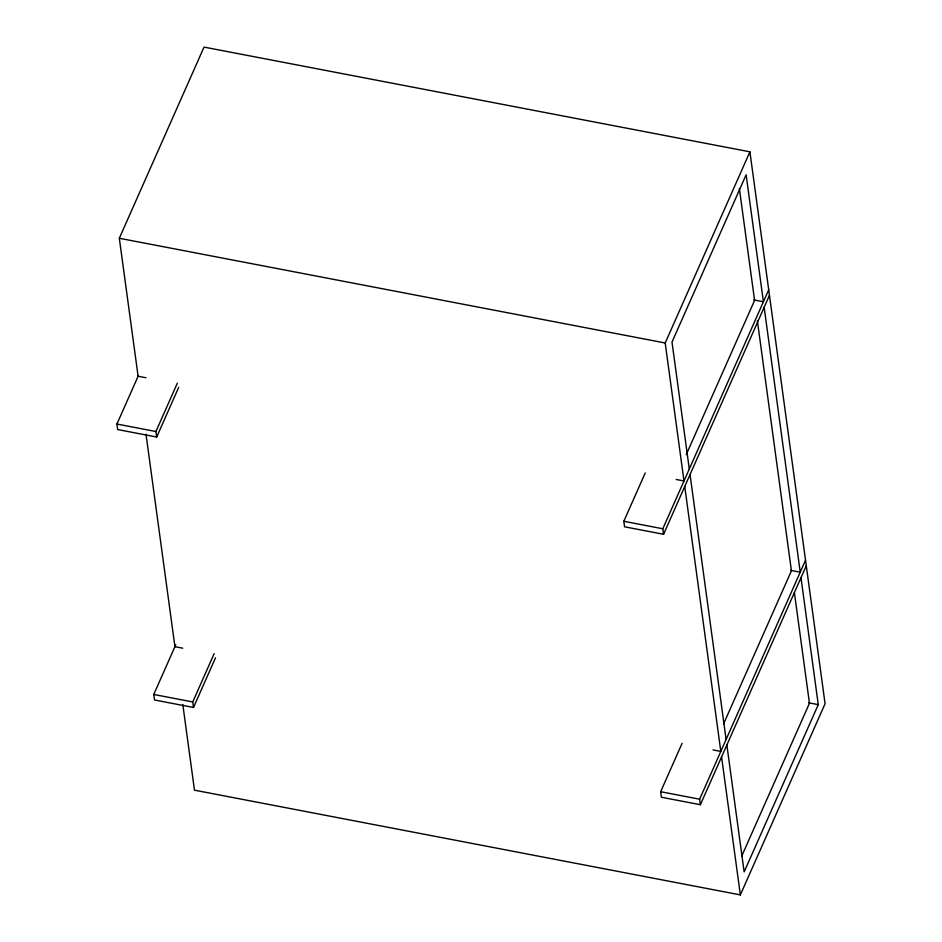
<?xml version="1.0" encoding="UTF-8"?>
<svg xmlns="http://www.w3.org/2000/svg" width="942" height="942" viewBox="0 0 942 942"><rect width="100%" height="100%" fill="white"/><g stroke="black" fill="none" stroke-linecap="round" stroke-linejoin="round"><path stroke-width="1.41" d="M145.904 377.742L138.109 376.247L119.316 238.267L204.037 47.1L749.914 151.827L825.074 703.733L740.353 894.9L194.476 790.173L182.807 704.486M178.686 387.362L156.678 437.041L117.679 429.552L116.926 424.041L138.344 375.705M156.678 437.041L155.925 431.518L177.332 383.182M215.506 657.799L193.499 707.466L154.512 699.988L153.758 694.466L175.765 644.799M193.499 707.466L192.745 701.955L214.164 653.618M676.191 479.478L683.986 480.973L665.205 342.994L749.914 151.827M769.461 295.329L663.568 534.279L624.57 526.802L623.816 521.279L645.235 472.955M686.212 454.692L754.589 300.392L739.34 188.4M663.568 534.279L662.815 528.768L768.707 289.806M806.281 565.753L700.389 804.715L661.402 797.238L660.648 791.716L682.067 743.391M723.633 723.774L791.421 570.828L757.38 320.845M700.389 804.715L699.635 799.193L805.528 560.243M741.672 856.231L809.461 703.285L794.4 592.742M800.983 577.705L818.268 704.64L744.145 871.915L726.859 744.981M753.777 299.909L763.409 301.746L746.123 174.812L671.999 342.087L689.285 469.022M119.316 238.267L665.205 342.994M116.926 424.041L155.925 431.518M623.816 521.279L662.815 528.768M790.597 570.334L800.241 572.183L764.162 307.269M808.636 702.791L818.268 704.64M182.736 648.178L174.929 646.671L145.998 434.168M713.023 749.914L720.818 751.41L684.74 486.496M153.758 694.466L192.745 701.955M660.648 791.716L699.635 799.193M690.039 474.544L726.105 739.458M721.572 756.921L740.353 894.9"/></g></svg>
